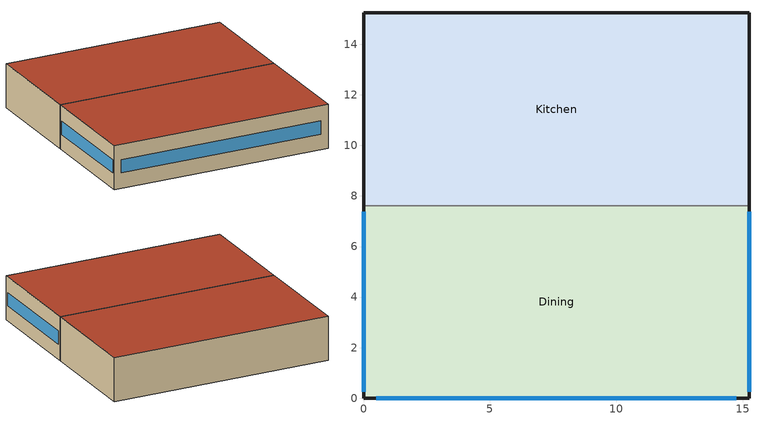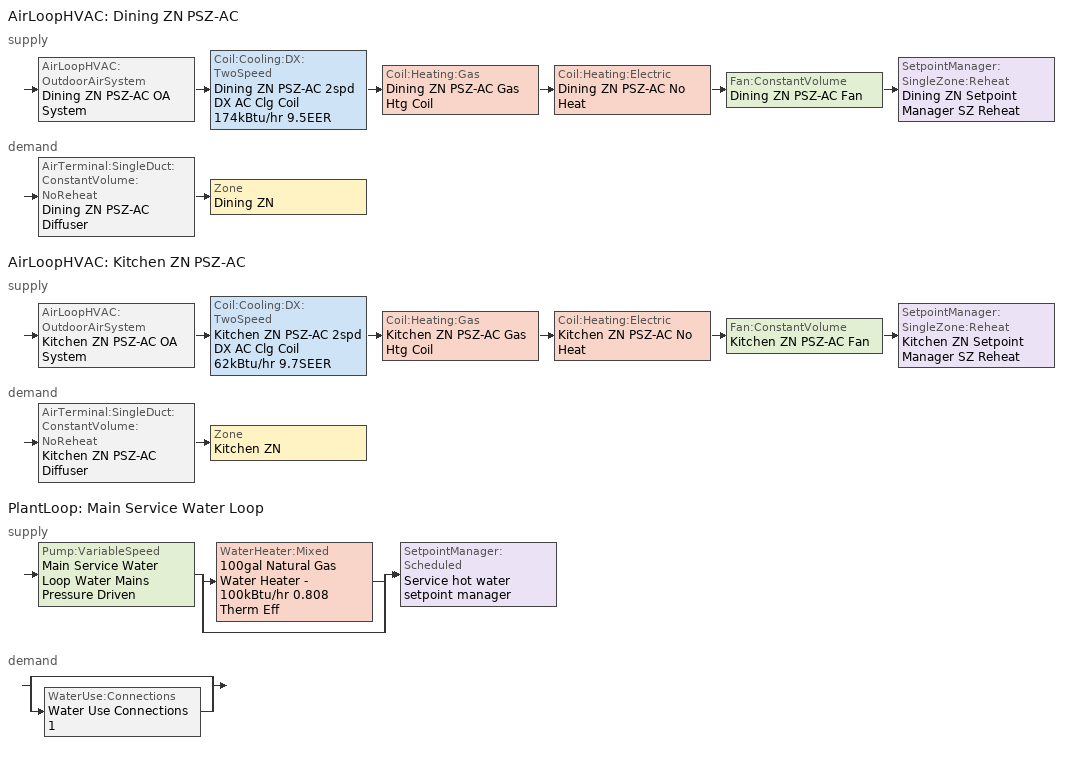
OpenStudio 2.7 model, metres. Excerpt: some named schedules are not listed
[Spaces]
Dining
 floor ground: 15.24,7.62 15.24,0 0,0 0,7.62 z0
 wall outside: 0,7.62 0,0 15.24,0 15.24,7.62 z0:3.05
 wall to Kitchen: 15.24,7.62 0,7.62 z0:3.05
 window: 0.51,0 14.73,0 / 0,7.37 0,0.25 / 15.24,0.25 15.24,7.37 z1.07:1.98
 roof outside: 15.24,0 15.24,7.62 0,7.62 0,0 z3.05
Kitchen
 floor ground: 15.24,15.24 15.24,7.62 0,7.62 0,15.24 z0
 wall outside: 15.24,7.62 15.24,15.24 0,15.24 0,7.62 z0:3.05
 roof outside: 15.24,7.62 15.24,15.24 0,15.24 0,7.62 z3.05
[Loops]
AirLoopHVAC 'Dining ZN PSZ-AC'
 supply: AirLoopHVAC:OutdoorAirSystem 'Dining ZN PSZ-AC OA System' > Coil:Cooling:DX:TwoSpeed 'Dining ZN PSZ-AC 2spd DX AC Clg Coil 174kBtu/hr 9.5EER' > Coil:Heating:Gas 'Dining ZN PSZ-AC Gas Htg Coil' > Coil:Heating:Electric 'Dining ZN PSZ-AC No Heat' > Fan:ConstantVolume 'Dining ZN PSZ-AC Fan' > SetpointManager:SingleZone:Reheat 'Dining ZN Setpoint Manager SZ Reheat'
 demand: AirTerminal:SingleDuct:ConstantVolume:NoReheat 'Dining ZN PSZ-AC Diffuser' > Zone 'Dining ZN'
AirLoopHVAC 'Kitchen ZN PSZ-AC'
 supply: AirLoopHVAC:OutdoorAirSystem 'Kitchen ZN PSZ-AC OA System' > Coil:Cooling:DX:TwoSpeed 'Kitchen ZN PSZ-AC 2spd DX AC Clg Coil 62kBtu/hr 9.7SEER' > Coil:Heating:Gas 'Kitchen ZN PSZ-AC Gas Htg Coil' > Coil:Heating:Electric 'Kitchen ZN PSZ-AC No Heat' > Fan:ConstantVolume 'Kitchen ZN PSZ-AC Fan' > SetpointManager:SingleZone:Reheat 'Kitchen ZN Setpoint Manager SZ Reheat'
 demand: AirTerminal:SingleDuct:ConstantVolume:NoReheat 'Kitchen ZN PSZ-AC Diffuser' > Zone 'Kitchen ZN'
PlantLoop 'Main Service Water Loop'
 supply: Pump:VariableSpeed 'Main Service Water Loop Water Mains Pressure Driven' > split
  | WaterHeater:Mixed '100gal Natural Gas Water Heater - 100kBtu/hr 0.808 Therm Eff'
  | bypass
  join > SetpointManager:Scheduled 'Service hot water setpoint manager'
 demand: split
  | bypass
  | WaterUse:Connections 'Water Use Connections 1'
[Site]
New York-John F Kennedy Intl AP_NY_USA: Latitude {deg}=40.65; Longitude {deg}=-73.8; Time Zone {hr}=-5; Elevation {m}=5; Terrain=City
[Building]
-QuickServiceRestaurant-ASHRAE 169-2013-4A created: 2019-09-15 02:43:14 +0000: North Axis {deg}=0; Default Construction Set=90.1-2004 - QckSrvRest - ASHRAE 169-2013-4A; Standards Number of Stories=1; Standards Number of Above Ground Stories=1; Standards Building Type=QuickServiceRestaurant
[Site:WaterMainsTemperature]
Calculation Method=Correlation; Annual Average Outdoor Air Temperature {C}=12.4667; Maximum Difference In Monthly Average Outdoor Air Temperatures {deltaC}=25.2
[SizingPeriod:DesignDay] Barometric Pressure {Pa}=101241; Sky Clearness=0; Rain Indicator=0; Snow Indicator=0; Day of Month=21; Daylight Saving Time Indicator=0; Humidity Indicating Type=Wetbulb; Dry-Bulb Temperature Range Modifier Type=DefaultMultipliers
Name | Maximum Dry-Bulb Temperature {C} | Daily Dry-Bulb Temperature Range {deltaC} | Humidity Indicating Conditions at Maximum Dry-Bulb | Wind Speed {m/s} | Wind Direction {deg} | Month | Day Type | Solar Model Indicator | ASHRAE Taub | ASHRAE Taud
New.York-John.F.Kennedy.Intl.AP_NY_USA Ann Htg 99.6% Condns DB | -10.7 | 0 | -10.7 | 7.5 | 320 | 1 | WinterDesignDay | ASHRAEClearSky
New.York-John.F.Kennedy.Intl.AP_NY_USA Ann Clg .4% Condns DB=>MWB | 32.1 | 7.4 | 23.1 | 5.6 | 230 | 7 | SummerDesignDay | ASHRAETau | 0.541 | 1.8
[Site:GroundTemperature:BuildingSurface]
19.6, 19.46, 19.67, 19.94, 20.24, 22.74, 23.26, 23.42, 23.3, 20.86, 20.24, 19.86
[ClimateZones]
Climate Zone Institution Name 1=ASHRAE; Climate Zone Document Name 1=ANSI/ASHRAE Standard 169; Climate Zone Document Year 1=2006; Climate Zone Value 1=4A
[Material:NoMass] Thermal Absorptance=0.9; Solar Absorptance=0.7
Name | Roughness | Thermal Resistance {m2-K/W} | Visible Absorptance
CP02 CARPET PAD | VeryRough | 0.21648 | 0.8
Typical Insulation R-6.78 | Smooth | 1.19347 | 0.7
Typical Carpet Pad | Smooth | 0.21648 | 0.8
Typical Insulation R-9.06 | Smooth | 1.59504 | 0.7
Typical Insulation R-27.78; Typical Insulation R-27.78 1 | Smooth | 4.8919 | 0.7
Typical Insulation R-0.58 | Smooth | 0.101875 | 0.7
[Material]
Name | Roughness | Thickness {m} | Conductivity {W/m-K} | Density {kg/m3} | Specific Heat {J/kg-K} | Thermal Absorptance | Solar Absorptance | Visible Absorptance
100mm Normalweight concrete floor | MediumSmooth | 0.1016 | 2.31 | 2322 | 832
G01 13mm gypsum board | Smooth | 0.0127 | 0.16 | 800 | 1090 | 0.9 | 0.7 | 0.5
4 in. Normalweight Concrete Floor | MediumRough | 0.1016 | 2.31 | 2322 | 832 | 0.9 | 0.7 | 0.7
25mm Stucco | Smooth | 0.0254 | 0.72 | 1856 | 840 | 0.9 | 0.7 | 0.7
5/8 in. Gypsum Board | MediumSmooth | 0.0159 | 0.16 | 800 | 1090 | 0.9 | 0.7 | 0.7
6 in. Normalweight Concrete Floor | MediumRough | 0.1524 | 2.31 | 2322 | 832 | 0.9 | 0.7 | 0.7
8 in. Concrete Block Basement Wall | MediumRough | 0.2032 | 1.326 | 1842 | 912 | 0.9 | 0.7 | 0.7
F08 Metal surface | Smooth | 0.0008 | 45.28 | 7824 | 500 | 0.9 | 0.7 | 0.7
G05 25mm wood | MediumSmooth | 0.0254 | 0.15 | 608 | 1630 | 0.9 | 0.5 | 0.5
Std Wood 6inch | MediumSmooth | 0.15 | 0.12 | 540 | 1210 | 0.9 | 0.7 | 0.7
[DefaultConstructionSet]
90.1-2004 - QckSrvRest - ASHRAE 169-2013-4A: Default Exterior Surface Constructions=Default Surface Constructions 1; Default Interior Surface Constructions=Default Surface Constructions 2; Default Ground Contact Surface Constructions=Default Surface Constructions 3; Default Exterior SubSurface Constructions=Default Sub Surface Constructions 1; Default Interior SubSurface Constructions=Default Sub Surface Constructions 2; Interior Partition Construction=Typical Interior Partition
[DefaultSurfaceConstructions]
Name | Floor Construction | Wall Construction | Roof Ceiling Construction
Default Surface Constructions 1 | Typical Insulated Exterior Mass Floor R-9.35 | Typical Insulated Wood Framed Exterior Wall R-11.24 | Typical Wood Joist Attic Floor R-29.41
Default Surface Constructions 2 | Typical Interior Floor | Typical Interior Wall | Typical Interior Ceiling
Default Surface Constructions 3 | Typical Insulated Carpeted 6in Slab Floor | Typical Insulated Basement Mass Wall
[Construction]
Typical Insulated Exterior Mass Floor R-9.35: Typical Insulation R-6.78, 4 in. Normalweight Concrete Floor, Typical Carpet Pad
Typical Insulated Wood Framed Exterior Wall R-11.24: 25mm Stucco, 5/8 in. Gypsum Board, Typical Insulation R-9.06, 5/8 in. Gypsum Board
Typical Wood Joist Attic Floor R-29.41: 5/8 in. Gypsum Board, Typical Insulation R-27.78
Typical Interior Floor: 100mm Normalweight concrete floor, CP02 CARPET PAD
Typical Interior Wall: G01 13mm gypsum board, G01 13mm gypsum board
Typical Interior Ceiling: CP02 CARPET PAD, 100mm Normalweight concrete floor
Typical Insulated Carpeted 6in Slab Floor: 6 in. Normalweight Concrete Floor, Typical Carpet Pad
Typical Insulated Basement Mass Wall: 8 in. Concrete Block Basement Wall
U 0.57 SHGC 0.39 Dbl Ref-D Clr 6mm/6mm Air: REF D CLEAR 6MM, AIR 6MM, CLEAR 6MM
Typical Insulated Metal Door R-1.43: F08 Metal surface, Typical Insulation R-0.58
Typical Overhead Door: Typical Insulation R-27.78 1
U 1.17 SHGC 0.49 Simple Glazing Skylight U-1.17 SHGC 0.39: U 1.17 SHGC 0.49 Simple Glazing U-1.17 SHGC 0.39
Typical Interior Window: Clear 3mm
Typical Interior Door; Typical Interior Partition: G05 25mm wood
InteriorFurnishings: Std Wood 6inch
[DefaultSubSurfaceConstructions]
Name | Fixed Window Construction | Operable Window Construction | Door Construction | Glass Door Construction | Overhead Door Construction | Skylight Construction | Tubular Daylight Dome Construction | Tubular Daylight Diffuser Construction
Default Sub Surface Constructions 1 | U 0.57 SHGC 0.39 Dbl Ref-D Clr 6mm/6mm Air | U 0.57 SHGC 0.39 Dbl Ref-D Clr 6mm/6mm Air | Typical Insulated Metal Door R-1.43 | U 0.57 SHGC 0.39 Dbl Ref-D Clr 6mm/6mm Air | Typical Overhead Door | U 1.17 SHGC 0.49 Simple Glazing Skylight U-1.17 SHGC 0.39 | Typical Interior Window | Typical Interior Window
Default Sub Surface Constructions 2 | Typical Interior Window | Typical Interior Window | Typical Interior Door
[WindowMaterial:Glazing] Optical Data Type=SpectralAverage; Infrared Transmittance at Normal Incidence=0; Front Side Infrared Hemispherical Emissivity=0.84; Conductivity {W/m-K}=0.9; Dirt Correction Factor for Solar and Visible Transmittance=1; Solar Diffusing=No
Name | Thickness {m} | Solar Transmittance at Normal Incidence | Front Side Solar Reflectance at Normal Incidence | Back Side Solar Reflectance at Normal Incidence | Visible Transmittance at Normal Incidence | Front Side Visible Reflectance at Normal Incidence | Back Side Visible Reflectance at Normal Incidence | Back Side Infrared Hemispherical Emissivity
REF D CLEAR 6MM | 0.006 | 0.429 | 0.308 | 0.379 | 0.334 | 0.453 | 0.505 | 0.82
CLEAR 6MM | 0.006 | 0.775 | 0.071 | 0.071 | 0.881 | 0.08 | 0.08 | 0.84
Clear 3mm | 0.003 | 0.837 | 0.075 | 0.075 | 0.898 | 0.081 | 0.081 | 0.84
[WindowMaterial:Gas]
AIR 6MM: Gas Type=Air; Thickness {m}=0.0063
[WindowMaterial:SimpleGlazingSystem]
U 1.17 SHGC 0.49 Simple Glazing U-1.17 SHGC 0.39: U-Factor {W/m2-K}=6.64357; Solar Heat Gain Coefficient=0.39; Visible Transmittance=0.38
[Space] Building Story=Building Story 1; Part of Total Floor Area=Yes
Name | Space Type | Thermal Zone
Dining | QuickServiceRestaurant Dining | Dining ZN
Kitchen | QuickServiceRestaurant Kitchen | Kitchen ZN
[BuildingStory]
Name | Nominal Z Coordinate {m}
Building Story 1 | 0
Building Story 2 | 3.0488
[SpaceType] Standards Building Type=QuickServiceRestaurant
Name | Default Schedule Set | Design Specification Outdoor Air Object | Standards Space Type
QuickServiceRestaurant Dining | QuickServiceRestaurant Dining Schedule Set | QuickServiceRestaurant Dining Ventilation | Dining
QuickServiceRestaurant Kitchen | QuickServiceRestaurant Kitchen Schedule Set | QuickServiceRestaurant Kitchen Ventilation | Kitchen
[DesignSpecification:OutdoorAir] Outdoor Air Method=Sum; Outdoor Air Flow per Person {m3/s-person}=0; Outdoor Air Flow Rate {m3/s}=0; Outdoor Air Flow Air Changes per Hour {1/hr}=0
Name | Outdoor Air Flow per Floor Area {m3/s-m2}
QuickServiceRestaurant Dining Ventilation | 0.007112
QuickServiceRestaurant Kitchen Ventilation | 0.00629414
[DefaultScheduleSet] Number of People Schedule=RestaurantFastFood BLDG_OCC_SCH; People Activity Level Schedule=RestaurantFastFood ACTIVITY_SCH; Electric Equipment Schedule=RestaurantFastFood BLDG_EQUIP_SCH; Infiltration Schedule=RestaurantFastFood INFIL_SCH_PNNL
Name | Lighting Schedule | Gas Equipment Schedule
QuickServiceRestaurant Dining Schedule Set | RestaurantFastFood BLDG_LIGHT_DINING_SCH_2004_2007
QuickServiceRestaurant Kitchen Schedule Set | RestaurantFastFood BLDG_LIGHT_KITCHEN_SCH_2004_2007 | RestaurantFastFood FF_GAS_EQUIP_SCH
[ThermostatSetpoint:DualSetpoint]
Name | Heating Setpoint Temperature Schedule | Cooling Setpoint Temperature Schedule
QuickServiceRestaurant Dining Thermostat 1 | RestaurantFastFood HTGSETP_SCH_NO_OPTIMUM | RestaurantFastFood CLGSETP_SCH_NO_SETBACK
QuickServiceRestaurant Kitchen Thermostat 1 | RestaurantFastFood HTGSETP_KITCHEN_SCH_NO_OPTIMUM | RestaurantFastFood CLGSETP_KITCHEN_SCH_NO_SETBACK
[People:Definition] Number of People Calculation Method=People/Area; Fraction Radiant=0.3
Name | People per Space Floor Area {person/m2}
QuickServiceRestaurant Dining People Definition | 0.753474
QuickServiceRestaurant Kitchen People Definition | 0.0538196
[People] Work Efficiency Schedule=Work Efficiency Schedule; Clothing Insulation Schedule=Clothing Schedule; Air Velocity Schedule=Air Velocity Schedule; Multiplier=1
Name | People Definition | Space or SpaceType
QuickServiceRestaurant Dining People | QuickServiceRestaurant Dining People Definition | QuickServiceRestaurant Dining
QuickServiceRestaurant Kitchen People | QuickServiceRestaurant Kitchen People Definition | QuickServiceRestaurant Kitchen
[Lights:Definition] Design Level Calculation Method=Watts/Area; Fraction Visible=0.2
Name | Watts per Space Floor Area {W/m2} | Fraction Radiant
QuickServiceRestaurant Dining Lights Definition | 22.6042 | 0.37
QuickServiceRestaurant Kitchen Lights Definition | 12.9167 | 0.7
[Lights] Fraction Replaceable=1
Name | Lights Definition | Space or SpaceType
QuickServiceRestaurant Dining Lights | QuickServiceRestaurant Dining Lights Definition | QuickServiceRestaurant Dining
QuickServiceRestaurant Kitchen Lights | QuickServiceRestaurant Kitchen Lights Definition | QuickServiceRestaurant Kitchen
[ElectricEquipment:Definition]
Name | Design Level Calculation Method | Watts per Space Floor Area {W/m2} | Fraction Latent | Fraction Radiant | Fraction Lost | Design Level {W}
QuickServiceRestaurant Dining Elec Equip Definition | Watts/Area | 116.788 | 0.25 | 0.3
QuickServiceRestaurant Kitchen Elec Equip Definition | Watts/Area | 270.885 | 0.25 | 0.3 | 0.3
Kitchen Electric Equipment Definition1 | EquipmentLevel |  | 0 | 0.25 | 0 | 515.917
Kitchen Electric Equipment Definition2 | EquipmentLevel |  | 0 | 0.25 | 0 | 851.67
[ElectricEquipment]
Name | Electric Equipment Definition | Space or SpaceType | Schedule
QuickServiceRestaurant Dining Elec Equip | QuickServiceRestaurant Dining Elec Equip Definition | QuickServiceRestaurant Dining
QuickServiceRestaurant Kitchen Elec Equip | QuickServiceRestaurant Kitchen Elec Equip Definition | QuickServiceRestaurant Kitchen
Kitchen_Reach-in-Freezer | Kitchen Electric Equipment Definition1 | QuickServiceRestaurant Kitchen | RestaurantFastFood ALWAYS_ON
Kitchen_Reach-in-Refrigerator | Kitchen Electric Equipment Definition2 | QuickServiceRestaurant Kitchen | RestaurantFastFood ALWAYS_ON
[GasEquipment:Definition]
QuickServiceRestaurant Kitchen Gas Equip Definition: Design Level Calculation Method=Watts/Area; Watts per Space Floor Area {W/m2}=791.361; Fraction Latent=0.1; Fraction Radiant=0.2; Fraction Lost=0.7
[GasEquipment]
QuickServiceRestaurant Kitchen Gas Equip: Gas Equipment Definition=QuickServiceRestaurant Kitchen Gas Equip Definition; Space or SpaceType=QuickServiceRestaurant Kitchen
[SpaceInfiltration:DesignFlowRate]
Name | Space or SpaceType | Schedule | Design Flow Rate Calculation Method | Flow per Exterior Surface Area {m3/s-m2} | Constant Term Coefficient | Temperature Term Coefficient | Velocity Term Coefficient | Velocity Squared Term Coefficient | Design Flow Rate {m3/s}
Dining Infiltration | Dining | RestaurantFastFood INFIL_SCH_PNNL | Flow/ExteriorArea | 0.00102523 | 0 | 0 | 0.224 | 0
Kitchen Infiltration | Kitchen | RestaurantFastFood INFIL_SCH_PNNL | Flow/ExteriorArea | 0.00102523 | 0 | 0 | 0.224 | 0
Dining door Infiltration | Dining | RestaurantFastFood DOOR_INFIL_SCH | Flow/Space |  |  |  |  |  | 0.902835
[ThermalZone] Use Ideal Air Loads=No
Name | Thermostat
Dining ZN | QuickServiceRestaurant Dining Thermostat 1
Kitchen ZN | QuickServiceRestaurant Kitchen Thermostat 1
[Sizing:Zone] Zone Cooling Design Supply Air Temperature Input Method=SupplyAirTemperature; Zone Cooling Design Supply Air Temperature {C}=12.7778; Zone Cooling Design Supply Air Temperature Difference {deltaC}=11.11; Zone Heating Design Supply Air Temperature Input Method=SupplyAirTemperature; Zone Heating Design Supply Air Temperature {C}=50; Zone Heating Design Supply Air Temperature Difference {deltaC}=11.11; Zone Cooling Design Supply Air Humidity Ratio {kg-H2O/kg-air}=0.0085; Zone Heating Design Supply Air Humidity Ratio {kg-H2O/kg-air}=0.008; Cooling Design Air Flow Method=DesignDayWithLimit; Heating Design Air Flow Method=DesignDay; Account for Dedicated Outdoor Air System=No; Dedicated Outdoor Air System Control Strategy=NeutralSupplyAir; Dedicated Outdoor Air Low Setpoint Temperature for Design {C}=autosize; Dedicated Outdoor Air High Setpoint Temperature for Design {C}=autosize
Name | Cooling Minimum Air Flow per Zone Floor Area {m3/s-m2}
Dining ZN | 0.00711155
Kitchen ZN | 0
[Zone equipment]
Dining ZN: Dining ZN PSZ-AC Diffuser, Dining ZN Exhaust Fan
Kitchen ZN: Kitchen ZN PSZ-AC Diffuser, Kitchen ZN Exhaust Fan
[AirLoopHVAC] Availability Schedule=RestaurantFastFood HVACOperationSchd; Design Supply Air Flow Rate {m3/s}=AutoSize
Dining ZN PSZ-AC; Kitchen ZN PSZ-AC
[Sizing:System] Type of Load to Size On=Sensible; Design Outdoor Air Flow Rate {m3/s}=Autosize; Central Heating Maximum System Air Flow Ratio=1; Preheat Design Temperature {C}=7.22222; Preheat Design Humidity Ratio {kg-H2O/kg-Air}=0.008; Precool Design Temperature {C}=12.7778; Precool Design Humidity Ratio {kg-H2O/kg-Air}=0.008; Central Cooling Design Supply Air Temperature {C}=12.7778; Central Heating Design Supply Air Temperature {C}=50; Sizing Option=Coincident; 100% Outdoor Air in Cooling=No; 100% Outdoor Air in Heating=No; Central Cooling Design Supply Air Humidity Ratio {kg-H2O/kg-Air}=0.0085; Central Heating Design Supply Air Humidity Ratio {kg-H2O/kg-Air}=0.008; Cooling Design Air Flow Method=DesignDay; Cooling Design Air Flow Rate {m3/s}=0; Heating Design Air Flow Method=DesignDay; Heating Design Air Flow Rate {m3/s}=0; System Outdoor Air Method=ZoneSum; Zone Maximum Outdoor Air Fraction=1; Cooling Supply Air Flow Rate Per Floor Area {m3/s-m2}=0.00996765; Cooling Fraction of Autosized Cooling Supply Air Flow Rate=1; Cooling Supply Air Flow Rate Per Unit Cooling Capacity {m3/s-W}=3.94755e-05; Heating Supply Air Flow Rate Per Floor Area {m3/s-m2}=0.00996765; Heating Fraction of Autosized Heating Supply Air Flow Rate=1; Heating Fraction of Autosized Cooling Supply Air Flow Rate=1; Heating Supply Air Flow Rate Per Unit Heating Capacity {m3/s-W}=3.15882e-05; Cooling Design Capacity Method=CoolingDesignCapacity; Cooling Design Capacity {W}=autosize; Cooling Design Capacity Per Floor Area {W/m2}=234.7; Fraction of Autosized Cooling Design Capacity=1; Heating Design Capacity Method=HeatingDesignCapacity; Heating Design Capacity {W}=autosize; Heating Design Capacity Per Floor Area {W/m2}=157; Fraction of Autosized Heating Design Capacity=1; Central Cooling Capacity Control Method=OnOff
Dining ZN PSZ-AC; Kitchen ZN PSZ-AC
[SetpointManager:SingleZone:Reheat] Minimum Supply Air Temperature {C}=12.7778; Maximum Supply Air Temperature {C}=50
Name | Control Zone | Setpoint Node or NodeList
Dining ZN Setpoint Manager SZ Reheat | Dining ZN | Dining ZN PSZ-AC Supply Outlet Node
Kitchen ZN Setpoint Manager SZ Reheat | Kitchen ZN | Kitchen ZN PSZ-AC Supply Outlet Node
[Fan:ConstantVolume] Availability Schedule=RestaurantFastFood HVACOperationSchd; Pressure Rise {Pa}=622.722; Maximum Flow Rate {m3/s}=AutoSize; Motor In Airstream Fraction=1
Name | Fan Total Efficiency | Motor Efficiency
Dining ZN PSZ-AC Fan | 0.56875 | 0.875
Kitchen ZN PSZ-AC Fan | 0.53625 | 0.825
[Coil:Heating:Gas] Availability Schedule=Always On Discrete; Gas Burner Efficiency=0.8; Nominal Capacity {W}=AutoSize; Parasitic Electric Load {W}=0; Parasitic Gas Load {W}=0
Dining ZN PSZ-AC Gas Htg Coil; Kitchen ZN PSZ-AC Gas Htg Coil
[Coil:Heating:Electric] Availability Schedule=Always Off Discrete; Efficiency=1; Nominal Capacity {W}=0
Dining ZN PSZ-AC No Heat; Kitchen ZN PSZ-AC No Heat
[Coil:Cooling:DX:TwoSpeed] Availability Schedule=Always On Discrete; Rated High Speed Total Cooling Capacity {W}=Autosize; Rated High Speed Sensible Heat Ratio=Autosize; Rated High Speed Air Flow Rate {m3/s}=Autosize; Total Cooling Capacity Function of Temperature Curve=CoilClgDXQRatio_fTwbToadbSI; Total Cooling Capacity Function of Flow Fraction Curve=CoilClgDXSnglQRatio_fCFMRatio; Energy Input Ratio Function of Temperature Curve=CoilClgDXEIRRatio_fTwbToadbSI; Energy Input Ratio Function of Flow Fraction Curve=CoilClgDXSnglEIRRatio_fCFMRatio; Part Load Fraction Correlation Curve=CoilClgDXEIRRatio_fQFrac; Rated Low Speed Total Cooling Capacity {W}=Autosize; Rated Low Speed Sensible Heat Ratio=0.69; Low Speed Total Cooling Capacity Function of Temperature Curve=CoilClgDXQRatio_fTwbToadbSI; Low Speed Energy Input Ratio Function of Temperature Curve=CoilClgDXEIRRatio_fTwbToadbSI; Condenser Type=AirCooled; High Speed Evaporative Condenser Effectiveness=0; High Speed Evaporative Condenser Air Flow Rate {m3/s}=Autosize; High Speed Evaporative Condenser Pump Rated Power Consumption {W}=Autosize; Low Speed Evaporative Condenser Effectiveness=0; Low Speed Evaporative Condenser Air Flow Rate {m3/s}=Autosize; Low Speed Evaporative Condenser Pump Rated Power Consumption {W}=Autosize; Basin Heater Capacity {W/K}=10; Basin Heater Setpoint Temperature {C}=2
Name | Rated High Speed COP {W/W} | Rated Low Speed COP {W/W}
Dining ZN PSZ-AC 2spd DX AC Clg Coil 174kBtu/hr 9.5EER | 3.2994 | 3.2994
Kitchen ZN PSZ-AC 2spd DX AC Clg Coil 62kBtu/hr 9.7SEER | 3.14722 | 3.14722
[Controller:OutdoorAir] Minimum Outdoor Air Flow Rate {m3/s}=autosize; Maximum Outdoor Air Flow Rate {m3/s}=Autosize; Economizer Control Type=NoEconomizer; Economizer Control Action Type=ModulateFlow; Economizer Maximum Limit Dry-Bulb Temperature {C}=28; Economizer Maximum Limit Enthalpy {J/kg}=64000; Lockout Type=LockoutWithCompressor; Minimum Limit Type=FixedMinimum; Minimum Outdoor Air Schedule=Always On Discrete; High Humidity Control=No; Heat Recovery Bypass Control Type=BypassWhenWithinEconomizerLimits
Name | Controller Mechanical Ventilation
Dining ZN PSZ-AC OA System Controller | Controller Mechanical Ventilation 1
Kitchen ZN PSZ-AC OA System Controller | Controller Mechanical Ventilation 2
[Controller:MechanicalVentilation] Availability Schedule=Always On Discrete; System Outdoor Air Method=ZoneSum
Controller Mechanical Ventilation 1; Controller Mechanical Ventilation 2
[AirLoopHVAC:OutdoorAirSystem]
Name | Controller
Dining ZN PSZ-AC OA System | Dining ZN PSZ-AC OA System Controller
Kitchen ZN PSZ-AC OA System | Kitchen ZN PSZ-AC OA System Controller
[AvailabilityManager:NightCycle] Control Type=CycleOnAny; Thermostat Tolerance {deltaC}=1; Cycling Run Time {s}=1800
Availability Manager Night Cycle 1; Availability Manager Night Cycle 2
[AirTerminal:SingleDuct:ConstantVolume:NoReheat] Availability Schedule=Always On Discrete; Maximum Air Flow Rate {m3/s}=AutoSize
Dining ZN PSZ-AC Diffuser; Kitchen ZN PSZ-AC Diffuser
[Fan:ZoneExhaust] Availability Schedule=RestaurantFastFood Hours_of_operation; System Availability Manager Coupling Mode=Decoupled
Name | Fan Total Efficiency | Pressure Rise {Pa} | Maximum Flow Rate {m3/s} | Balanced Exhaust Fraction Schedule
Kitchen ZN Exhaust Fan | 0.0660786 | 124.544 | 1.557427 | RestaurantFastFood Kitchen Exhaust Fan Balanced Exhaust Fraction Schedule_2004
Dining ZN Exhaust Fan | 1 | 0 | 0.826233
[Refrigeration:System]
RefrSystem - Quick Service Restaurant: Refrigeration Condenser=Refrigeration Condenser Air Cooled 1; Minimum Condensing Temperature {C}=21; Refrigeration System Working Fluid Type=R404a; Suction Temperature Control Type=ConstantSuctionTemperature; Suction Piping Zone=Kitchen ZN
[Refrigeration:Compressor] Refrigeration Compressor Power Curve=Old_Low_Temp_Comp_Pwr_Curve; Refrigeration Compressor Capacity Curve=Old_Low_Temp_Comp_Cap_Curve; Rated Return Gas Temperature {C}=18.3; Rated Subcooling {deltaC}=0
Refrigeration Compressor 1; Refrigeration Compressor 2; Refrigeration Compressor 3; Refrigeration Compressor 4; Refrigeration Compressor 5; Refrigeration Compressor 6; Refrigeration Compressor 7; Refrigeration Compressor 8; Refrigeration Compressor 9; Refrigeration Compressor 10; Refrigeration Compressor 11; Refrigeration Compressor 12; Refrigeration Compressor 13; Refrigeration Compressor 14; Refrigeration Compressor 15; Refrigeration Compressor 16; Refrigeration Compressor 17; Refrigeration Compressor 18; Refrigeration Compressor 19; Refrigeration Compressor 20
[Refrigeration:Case]
Case Quick Service Restaurant: Availability Schedule=Always On Discrete; Zone=Kitchen ZN; Rated Ambient Temperature {C}=23.8889; Rated Ambient Relative Humidity {percent}=55; Rated Total Cooling Capacity per Unit Length {W/m}=734; Rated Latent Heat Ratio=0.08; Rated Runtime Fraction=0.85; Case Length {m}=3.05; Case Operating Temperature {C}=2; Latent Case Credit Curve Type=CaseTemperatureMethod; Latent Case Credit Curve=Refrigeration Case Latent Credit Curve; Standard Case Fan Power per Unit Length {W/m}=66; Operating Case Fan Power per Unit Length {W/m}=66; Standard Case Lighting Power per Unit Length {W/m}=33; Installed Case Lighting Power per Unit Length {W/m}=33; Case Lighting Schedule=RestaurantFastFood BLDG_LIGHT_DINING_SCH_2004_2007; Fraction of Lighting Energy to Case=1; Anti-Sweat Heater Control Type=None; Humidity at Zero Anti-Sweat Heater Energy {percent}=0; Case Height {m}=1.5; Fraction of Anti-Sweat Heater Energy to Case=0.2; Case Defrost Power per Unit Length {W/m}=0; Case Defrost Type=None; Case Defrost Schedule=Refrigeration Defrost Schedule; Case Defrost Drip-Down Schedule=Refrigeration Defrost Schedule 1; Defrost Energy Correction Curve Type=None; Under Case HVAC Return Air Fraction=0.05; Refrigerated Case Restocking Schedule=RestaurantFastFood Kitchen_Case:2_SELFCONTAINEDDISPLAYCASE_CaseStockingSched; Case Credit Fraction Schedule=Refrigeration Case Credit Schedule; Design Evaporator Temperature or Brine Inlet Temperature {C}=-5.56
[Refrigeration:WalkIn]
Walk-In Quick Service Restaurant: Availability Schedule=Always On Discrete; Rated Coil Cooling Capacity {W}=1678.72; Operating Temperature {C}=-23; Rated Cooling Source Temperature {C}=-28.3333; Rated Total Heating Power {W}=0; Rated Cooling Coil Fan Power {W}=180.56; Rated Circulation Fan Power {W}=0; Rated Total Lighting Power {W}=80.52; Lighting Schedule=QuickServiceRestaurant Bldg Light; Defrost Type=Electric; Defrost Control Type=TimeSchedule; Defrost Schedule=Refrigeration Defrost Schedule 2; Defrost Drip-Down Schedule=Refrigeration Defrost Schedule 3; Defrost Power {W}=3151.748; Temperature Termination Defrost Fraction to Ice=0.7; Restocking Schedule=RestaurantFastFood Kitchen_Case:1_WALKINFREEZER_WalkInStockingSched; Insulated Floor Surface Area {m2}=7.43224; Insulated Floor U-Value {W/m2-K}=0.207; WalkIn Zone Boundary 1=Refrigeration Walk In Zone Boundary 1
[Refrigeration:WalkIn:ZoneBoundary]
Refrigeration Walk In Zone Boundary 1: Zone=Kitchen ZN; Total Insulated Surface Area Facing Zone {m2}=43.4; Insulated Surface U-Value Facing Zone {W/m2-K}=0.235; Area of Stocking Doors Facing Zone {m2}=2; Height of Stocking Doors Facing Zone {m}=2; Stocking Door Opening Schedule Name Facing Zone=door_wi_sched; Stocking Door Opening Protection Type Facing Zone=StripCurtain
[Refrigeration:Condenser:AirCooled]
Refrigeration Condenser Air Cooled 1: Rated Effective Total Heat Rejection Rate Curve=Curve Linear 1; Rated Subcooling Temperature Difference {deltaC}=0; Condenser Fan Speed Control Type=Fixed; Rated Fan Power {W}=852.175; Minimum Fan Air Flow Ratio=0.1
[ZoneMixing]
Zone Mixing 1: Zone=Kitchen ZN; Schedule=RestaurantFastFood Hours_of_operation; Design Flow Rate Calculation Method=Flow/Zone; Design Flow Rate {m3/s}=0.826233; Source Zone=Dining ZN; Delta Temperature {deltaC}=0
[InternalMass:Definition]
Internal Mass Definition 1: Construction=InteriorFurnishings; Design Level Calculation Method=SurfaceArea/Area; Surface Area per Space Floor Area=2
[InternalMass] Internal Mass Definition=Internal Mass Definition 1; Multiplier=1
Name | Space or SpaceType
Kitchen Mass | Kitchen
Dining Mass | Dining
[PlantLoop]
Main Service Water Loop: Glycol Concentration=0; Maximum Loop Temperature {C}=60; Minimum Loop Temperature {C}=10; Plant Loop Volume {m3}=Autocalculate; Load Distribution Scheme=Optimal
[Sizing:Plant]
Main Service Water Loop: Loop Type=Heating; Design Loop Exit Temperature {C}=60; Loop Design Temperature Difference {deltaC}=5; Sizing Option=NonCoincident; Zone Timesteps in Averaging Window=1; Coincident Sizing Factor Mode=None
[SetpointManager:Scheduled]
Service hot water setpoint manager: Control Variable=Temperature; Schedule=Service Water Loop Temp - 140F; Setpoint Node or NodeList=Main Service Water Loop Supply Outlet Node
[Pump:VariableSpeed]
Main Service Water Loop Water Mains Pressure Driven: Rated Pump Head {Pa}=0.001; Motor Efficiency=0.825; Pump Control Type=Continuous; Skin Loss Radiative Fraction=0.5; Design Power Sizing Method=PowerPerFlowPerPressure; Design Electric Power per Unit Flow Rate {W/(m3/s)}=348701.1; Design Shaft Power per Unit Flow Rate per Unit Head {W-s/m3-Pa}=1.28205; Design Minimum Flow Rate Fraction=0
[WaterHeater:Mixed]
100gal Natural Gas Water Heater - 100kBtu/hr 0.808 Therm Eff: Tank Volume {m3}=0.378541; Setpoint Temperature Schedule=Service Water Loop Temp - 140F; Deadband Temperature Difference {deltaC}=2; Maximum Temperature Limit {C}=60; Heater Control Type=Cycle; Heater Maximum Capacity {W}=29307.1; Heater Fuel Type=NaturalGas; Heater Thermal Efficiency=0.808453; Off Cycle Parasitic Fuel Consumption Rate {W}=722; Off Cycle Parasitic Fuel Type=NaturalGas; Off Cycle Parasitic Heat Fraction to Tank=0; On Cycle Parasitic Fuel Consumption Rate {W}=722; On Cycle Parasitic Fuel Type=NaturalGas; On Cycle Parasitic Heat Fraction to Tank=0; Ambient Temperature Indicator=ThermalZone; Ambient Temperature Thermal Zone=Kitchen ZN; Off Cycle Loss Coefficient to Ambient Temperature {W/K}=7.96239; On Cycle Loss Coefficient to Ambient Temperature {W/K}=7.96239; Use Side Effectiveness=1; Source Side Effectiveness=1; Use Side Design Flow Rate {m3/s}=autosize; Source Side Design Flow Rate {m3/s}=autosize; Indirect Water Heating Recovery Time {hr}=1.5; Source Side Flow Control Mode=IndirectHeatPrimarySetpoint
[WaterUse:Connections]
Water Use Connections 1: Water Use Equipment Name 1=Kitchen Service Water Use 0.67gpm
[WaterUse:Equipment:Definition]
Kitchen Service Water Use Def 0.67gpm: Peak Flow Rate {m3/s}=4.20756e-05; Target Temperature Schedule=Mixed Water At Faucet Temp - 140F; Sensible Fraction Schedule=Fraction Sensible - 0.2; Latent Fraction Schedule=Fraction Latent - 0.05
[WaterUse:Equipment]
Kitchen Service Water Use 0.67gpm: Water Use Equipment Definition=Kitchen Service Water Use Def 0.67gpm; Flow Rate Fraction Schedule=RestaurantFastFood BLDG_SWH_SCH
[Exterior:Lights:Definition]
NonDimming Exterior Lights Def: Design Level {W}=1743
[Exterior:Lights]
NonDimming Exterior Lights Def: Exterior Lights Definition=NonDimming Exterior Lights Def; Schedule=RestaurantFastFood Exterior_Lgt_ALWAYS_ON; Control Option=AstronomicalClock
[Schedule:Ruleset]
Name | Default Day Schedule | Summer Design Day Schedule | Winter Design Day Schedule
Clothing Schedule | Clothing Schedule Default Winter Clothes
Air Velocity Schedule | Air Velocity Schedule Default
Work Efficiency Schedule | Work Efficiency Schedule Default
RestaurantFastFood BLDG_OCC_SCH | RestaurantFastFood BLDG_OCC_SCH Default | RestaurantFastFood BLDG_OCC_SCH Summer Design Day | RestaurantFastFood BLDG_OCC_SCH Winter Design Day
RestaurantFastFood ACTIVITY_SCH | RestaurantFastFood ACTIVITY_SCH Default | RestaurantFastFood ACTIVITY_SCH Summer Design Day | RestaurantFastFood ACTIVITY_SCH Winter Design Day
RestaurantFastFood BLDG_LIGHT_DINING_SCH_2004_2007 | RestaurantFastFood BLDG_LIGHT_DINING_SCH_2004_2007 Default | RestaurantFastFood BLDG_LIGHT_DINING_SCH_2004_2007 Summer Design Day | RestaurantFastFood BLDG_LIGHT_DINING_SCH_2004_2007 Winter Design Day
RestaurantFastFood BLDG_EQUIP_SCH | RestaurantFastFood BLDG_EQUIP_SCH Default | RestaurantFastFood BLDG_EQUIP_SCH Summer Design Day | RestaurantFastFood BLDG_EQUIP_SCH Winter Design Day
RestaurantFastFood INFIL_SCH_PNNL | RestaurantFastFood INFIL_SCH_PNNL Default | RestaurantFastFood INFIL_SCH_PNNL Summer Design Day | RestaurantFastFood INFIL_SCH_PNNL Winter Design Day
RestaurantFastFood HTGSETP_SCH_NO_OPTIMUM | RestaurantFastFood HTGSETP_SCH_NO_OPTIMUM Default | RestaurantFastFood HTGSETP_SCH_NO_OPTIMUM Summer Design Day | RestaurantFastFood HTGSETP_SCH_NO_OPTIMUM Winter Design Day
RestaurantFastFood CLGSETP_SCH_NO_SETBACK | RestaurantFastFood CLGSETP_SCH_NO_SETBACK Default | RestaurantFastFood CLGSETP_SCH_NO_SETBACK Summer Design Day | RestaurantFastFood CLGSETP_SCH_NO_SETBACK Winter Design Day
RestaurantFastFood BLDG_LIGHT_KITCHEN_SCH_2004_2007 | RestaurantFastFood BLDG_LIGHT_KITCHEN_SCH_2004_2007 Default | RestaurantFastFood BLDG_LIGHT_KITCHEN_SCH_2004_2007 Summer Design Day | RestaurantFastFood BLDG_LIGHT_KITCHEN_SCH_2004_2007 Winter Design Day
RestaurantFastFood FF_GAS_EQUIP_SCH | RestaurantFastFood FF_GAS_EQUIP_SCH Default | RestaurantFastFood FF_GAS_EQUIP_SCH Summer Design Day | RestaurantFastFood FF_GAS_EQUIP_SCH Winter Design Day
RestaurantFastFood HTGSETP_KITCHEN_SCH_NO_OPTIMUM | RestaurantFastFood HTGSETP_KITCHEN_SCH_NO_OPTIMUM Default | RestaurantFastFood HTGSETP_KITCHEN_SCH_NO_OPTIMUM Summer Design Day | RestaurantFastFood HTGSETP_KITCHEN_SCH_NO_OPTIMUM Winter Design Day
RestaurantFastFood CLGSETP_KITCHEN_SCH_NO_SETBACK | RestaurantFastFood CLGSETP_KITCHEN_SCH_NO_SETBACK Default | RestaurantFastFood CLGSETP_KITCHEN_SCH_NO_SETBACK Summer Design Day | RestaurantFastFood CLGSETP_KITCHEN_SCH_NO_SETBACK Winter Design Day
RestaurantFastFood HVACOperationSchd | RestaurantFastFood HVACOperationSchd Default | RestaurantFastFood HVACOperationSchd Summer Design Day | RestaurantFastFood HVACOperationSchd Winter Design Day
RestaurantFastFood Hours_of_operation | RestaurantFastFood Hours_of_operation Default | RestaurantFastFood Hours_of_operation Summer Design Day | RestaurantFastFood Hours_of_operation Winter Design Day
RestaurantFastFood Kitchen Exhaust Fan Balanced Exhaust Fraction Schedule_2004 | RestaurantFastFood Kitchen Exhaust Fan Balanced Exhaust Fraction Schedule_2004 Default | RestaurantFastFood Kitchen Exhaust Fan Balanced Exhaust Fraction Schedule_2004 Summer Design Day | RestaurantFastFood Kitchen Exhaust Fan Balanced Exhaust Fraction Schedule_2004 Winter Design Day
RestaurantFastFood Kitchen_Case:2_SELFCONTAINEDDISPLAYCASE_CaseStockingSched | RestaurantFastFood Kitchen_Case:2_SELFCONTAINEDDISPLAYCASE_CaseStockingSched Default | RestaurantFastFood Kitchen_Case:2_SELFCONTAINEDDISPLAYCASE_CaseStockingSched Summer Design Day | RestaurantFastFood Kitchen_Case:2_SELFCONTAINEDDISPLAYCASE_CaseStockingSched Winter Design Day
Refrigeration Defrost Schedule | Refrigeration Defrost Schedule Default
Refrigeration Defrost Schedule 1 | Refrigeration Defrost Schedule Default 1
Refrigeration Case Credit Schedule | Refrigeration Case Credit Schedule Default
RestaurantFastFood Kitchen_Case:1_WALKINFREEZER_WalkInStockingSched | RestaurantFastFood Kitchen_Case:1_WALKINFREEZER_WalkInStockingSched Default | RestaurantFastFood Kitchen_Case:1_WALKINFREEZER_WalkInStockingSched Summer Design Day | RestaurantFastFood Kitchen_Case:1_WALKINFREEZER_WalkInStockingSched Winter Design Day
QuickServiceRestaurant Bldg Light | QuickServiceRestaurant Bldg Light Default | QuickServiceRestaurant Bldg Light Summer Design Day | QuickServiceRestaurant Bldg Light Winter Design Day
door_wi_sched | door_wi_sched Default
Refrigeration Defrost Schedule 2 | Refrigeration Defrost Schedule Default 2
Refrigeration Defrost Schedule 3 | Refrigeration Defrost Schedule Default 3
RestaurantFastFood ALWAYS_ON | RestaurantFastFood ALWAYS_ON Default | RestaurantFastFood ALWAYS_ON Summer Design Day | RestaurantFastFood ALWAYS_ON Winter Design Day
RestaurantFastFood DOOR_INFIL_SCH | RestaurantFastFood DOOR_INFIL_SCH Default | RestaurantFastFood DOOR_INFIL_SCH Summer Design Day | RestaurantFastFood DOOR_INFIL_SCH Winter Design Day
Service Water Loop Temp - 140F | Service Water Loop Temp - 140F Default
Fraction Sensible - 0.2 | Fraction Sensible - 0.2 Default
Fraction Latent - 0.05 | Fraction Latent - 0.05 Default
Mixed Water At Faucet Temp - 140F | Mixed Water At Faucet Temp - 140F Default
RestaurantFastFood BLDG_SWH_SCH | RestaurantFastFood BLDG_SWH_SCH Default | RestaurantFastFood BLDG_SWH_SCH Summer Design Day | RestaurantFastFood BLDG_SWH_SCH Winter Design Day
RestaurantFastFood Exterior_Lgt_ALWAYS_ON | RestaurantFastFood Exterior_Lgt_ALWAYS_ON Default | RestaurantFastFood Exterior_Lgt_ALWAYS_ON Summer Design Day | RestaurantFastFood Exterior_Lgt_ALWAYS_ON Winter Design Day
[Schedule:Day]
Clothing Schedule Default Winter Clothes; RestaurantFastFood BLDG_OCC_SCH Summer Design Day; RestaurantFastFood BLDG_LIGHT_DINING_SCH_2004_2007 Summer Design Day; RestaurantFastFood BLDG_LIGHT_KITCHEN_SCH_2004_2007 Summer Design Day; QuickServiceRestaurant Bldg Light Summer Design Day; RestaurantFastFood ALWAYS_ON Default; RestaurantFastFood ALWAYS_ON Winter Design Day; RestaurantFastFood ALWAYS_ON Summer Design Day; RestaurantFastFood DOOR_INFIL_SCH Summer Design Day; RestaurantFastFood Exterior_Lgt_ALWAYS_ON Default; RestaurantFastFood Exterior_Lgt_ALWAYS_ON Winter Design Day; RestaurantFastFood Exterior_Lgt_ALWAYS_ON Summer Design Day: 24, 0, 1
Air Velocity Schedule Default; Fraction Sensible - 0.2 Default: 24, 0, 0.2
Work Efficiency Schedule Default; RestaurantFastFood BLDG_OCC_SCH Winter Design Day; RestaurantFastFood BLDG_LIGHT_DINING_SCH_2004_2007 Winter Design Day; RestaurantFastFood BLDG_EQUIP_SCH Winter Design Day; RestaurantFastFood BLDG_LIGHT_KITCHEN_SCH_2004_2007 Winter Design Day; RestaurantFastFood FF_GAS_EQUIP_SCH Winter Design Day; QuickServiceRestaurant Bldg Light Winter Design Day; RestaurantFastFood DOOR_INFIL_SCH Winter Design Day: 24, 0, 0
RestaurantFastFood BLDG_OCC_SCH Default: 1, 0, 0.05, 6, 0, 0, 7, 0, 0.05, 9, 0, 0.5, 11, 0, 0.2, 12, 0, 0.3, 14, 0, 0.5, 15, 0, 0.3, 16, 0, 0.2, 17, 0, 0.25, 18, 0, 0.35, 19, 0, 0.55, 20, 0, 0.65, 21, 0, 0.7, 22, 0, 0.35, 24, 0, 0.2
RestaurantFastFood BLDG_OCC_SCH Sat Day: 1, 0, 0.05, 6, 0, 0, 7, 0, 0.05, 9, 0, 0.5, 10, 0, 0.4, 11, 0, 0.2, 12, 0, 0.45, 14, 0, 0.5, 15, 0, 0.35, 18, 0, 0.3, 19, 0, 0.7, 20, 0, 0.9, 21, 0, 0.7, 22, 0, 0.65, 23, 0, 0.55, 24, 0, 0.35
RestaurantFastFood BLDG_OCC_SCH Wkdy Day: 1, 0, 0.05, 5, 0, 0, 6, 0, 0.05, 7, 0, 0.1, 10, 0, 0.4, 11, 0, 0.2, 12, 0, 0.5, 13, 0, 0.8, 14, 0, 0.7, 15, 0, 0.4, 16, 0, 0.2, 17, 0, 0.25, 18, 0, 0.5, 21, 0, 0.8, 22, 0, 0.5, 23, 0, 0.35, 24, 0, 0.2
RestaurantFastFood ACTIVITY_SCH Default; RestaurantFastFood ACTIVITY_SCH Winter Design Day; RestaurantFastFood ACTIVITY_SCH Summer Design Day: 24, 0, 120
RestaurantFastFood BLDG_LIGHT_DINING_SCH_2004_2007 Default; RestaurantFastFood BLDG_LIGHT_KITCHEN_SCH_2004_2007 Default: 1, 0, 0.2, 6, 0, 0.15, 8, 0, 0.3, 10, 0, 0.5, 16, 0, 0.7, 22, 0, 0.6, 23, 0, 0.5, 24, 0, 0.3
RestaurantFastFood BLDG_LIGHT_DINING_SCH_2004_2007 Sat Day: 1, 0, 0.2, 6, 0, 0.15, 8, 0, 0.3, 10, 0, 0.6, 17, 0, 0.8, 22, 0, 0.9, 23, 0, 0.5, 24, 0, 0.3
RestaurantFastFood BLDG_EQUIP_SCH Default; RestaurantFastFood FF_GAS_EQUIP_SCH Default: 1, 0, 0.03, 2, 0, 0.02, 3, 0, 0.03, 4, 0, 0.02, 5, 0, 0.05, 6, 0, 0.12, 7, 0, 0.13, 8, 0, 0.15, 9, 0, 0.18, 10, 0, 0.21, 11, 0, 0.26, 12, 0, 0.29, 13, 0, 0.27, 14, 0, 0.25, 16, 0, 0.23, 18, 0, 0.26, 19, 0, 0.24, 20, 0, 0.22, 21, 0, 0.2, 22, 0, 0.18, 23, 0, 0.09, 24, 0, 0.03
RestaurantFastFood BLDG_EQUIP_SCH Summer Design Day; RestaurantFastFood FF_GAS_EQUIP_SCH Summer Design Day: 24, 0, 0.29
RestaurantFastFood INFIL_SCH_PNNL Default; RestaurantFastFood INFIL_SCH_PNNL Winter Design Day; RestaurantFastFood INFIL_SCH_PNNL Summer Design Day; RestaurantFastFood INFIL_SCH_PNNL Default|WntrDsn|SmrDsn|Sat|Wkdy Day: 1, 0, 0.25, 5, 0, 1, 24, 0, 0.25
RestaurantFastFood HTGSETP_SCH_NO_OPTIMUM Default; RestaurantFastFood HTGSETP_SCH_NO_OPTIMUM Default|Sat|Wkdy Day: 3, 0, 15.56, 24, 0, 21.11
RestaurantFastFood HTGSETP_SCH_NO_OPTIMUM Summer Design Day; RestaurantFastFood HTGSETP_KITCHEN_SCH_NO_OPTIMUM Summer Design Day: 24, 0, 15.56
RestaurantFastFood HTGSETP_SCH_NO_OPTIMUM Winter Design Day: 5, 0, 15.56, 6, 0, 18.33, 24, 0, 21.11
RestaurantFastFood CLGSETP_SCH_NO_SETBACK Default; RestaurantFastFood CLGSETP_SCH_NO_SETBACK Default|Sat|Wkdy Day: 24, 0, 23.89
RestaurantFastFood CLGSETP_SCH_NO_SETBACK Summer Design Day: 5, 0, 30, 6, 0, 26.67, 24, 0, 23.89
RestaurantFastFood CLGSETP_SCH_NO_SETBACK Winter Design Day; RestaurantFastFood CLGSETP_KITCHEN_SCH_NO_SETBACK Winter Design Day: 24, 0, 30
RestaurantFastFood HTGSETP_KITCHEN_SCH_NO_OPTIMUM Default; RestaurantFastFood HTGSETP_KITCHEN_SCH_NO_OPTIMUM Default|Sat|Wkdy Day: 3, 0, 15.56, 24, 0, 18.89
RestaurantFastFood HTGSETP_KITCHEN_SCH_NO_OPTIMUM Winter Design Day: 5, 0, 15.56, 6, 0, 17.22, 24, 0, 18.89
RestaurantFastFood CLGSETP_KITCHEN_SCH_NO_SETBACK Default; RestaurantFastFood CLGSETP_KITCHEN_SCH_NO_SETBACK Default|Sat|Wkdy Day: 24, 0, 26.11
RestaurantFastFood CLGSETP_KITCHEN_SCH_NO_SETBACK Summer Design Day: 5, 0, 30, 6, 0, 28.33, 24, 0, 26.11
RestaurantFastFood HVACOperationSchd Default; RestaurantFastFood HVACOperationSchd Winter Design Day; RestaurantFastFood HVACOperationSchd Summer Design Day; RestaurantFastFood Hours_of_operation Default; RestaurantFastFood Hours_of_operation Winter Design Day; RestaurantFastFood Hours_of_operation Summer Design Day; RestaurantFastFood Hours_of_operation Default|WntrDsn|SmrDsn|Sun|Wkdy Day: 1, 0, 1, 5, 0, 0, 24, 0, 1
RestaurantFastFood Kitchen Exhaust Fan Balanced Exhaust Fraction Schedule_2004 Default; RestaurantFastFood Kitchen Exhaust Fan Balanced Exhaust Fraction Schedule_2004 Winter Design Day; RestaurantFastFood Kitchen Exhaust Fan Balanced Exhaust Fraction Schedule_2004 Summer Design Day: 1, 0, 0.530511, 5, 0, 0, 24, 0, 0.530511
RestaurantFastFood Kitchen_Case:2_SELFCONTAINEDDISPLAYCASE_CaseStockingSched Default; RestaurantFastFood Kitchen_Case:2_SELFCONTAINEDDISPLAYCASE_CaseStockingSched Winter Design Day; RestaurantFastFood Kitchen_Case:2_SELFCONTAINEDDISPLAYCASE_CaseStockingSched Summer Design Day: 6, 0, 0, 7, 0, 50, 9, 0, 70, 10, 0, 80, 11, 0, 70, 13, 0, 50, 14, 0, 80, 15, 0, 90, 16, 0, 80, 24, 0, 0
Refrigeration Defrost Schedule Default; Refrigeration Defrost Schedule Default 1: 0, 59, 0, 24, 0, 0
Refrigeration Case Credit Schedule Default: 7, 0, 0.2, 21, 0, 0.4, 24, 0, 0.2
RestaurantFastFood Kitchen_Case:1_WALKINFREEZER_WalkInStockingSched Default: 4, 0, 0, 5, 0, 725, 6, 0, 417, 7, 0, 290, 24, 0, 0
RestaurantFastFood Kitchen_Case:1_WALKINFREEZER_WalkInStockingSched Winter Design Day; RestaurantFastFood Kitchen_Case:1_WALKINFREEZER_WalkInStockingSched Summer Design Day: 4, 0, 0, 5, 0, 125, 6, 0, 117, 7, 0, 90, 19, 0, 0, 20, 0, 125, 21, 0, 117, 22, 0, 90, 24, 0, 0
QuickServiceRestaurant Bldg Light Default: 1, 0, 0.45, 5, 0, 0.15, 6, 0, 0.45, 24, 0, 0.9
door_wi_sched Default: 6, 0, 0, 22, 0, 0.0625, 24, 0, 0
Refrigeration Defrost Schedule Default 2; Refrigeration Defrost Schedule Default 3: 0, 59, 1, 10, 0, 0, 10, 59, 1, 24, 0, 0
RestaurantFastFood DOOR_INFIL_SCH Default: 6, 0, 0, 7, 0, 0.144, 9, 0, 0.558, 11, 0, 0.258, 12, 0, 0.363, 14, 0, 0.558, 15, 0, 0.363, 16, 0, 0.258, 17, 0, 0.363, 18, 0, 0.462, 19, 0, 0.558, 20, 0, 0.65, 21, 0, 0.74, 22, 0, 0.462, 24, 0, 0.258
RestaurantFastFood DOOR_INFIL_SCH Sat Day: 6, 0, 0, 7, 0, 0.144, 9, 0, 0.558, 10, 0, 0.462, 11, 0, 0.258, 12, 0, 0.462, 14, 0, 0.558, 15, 0, 0.462, 18, 0, 0.363, 19, 0, 0.74, 20, 0, 0.915, 21, 0, 0.74, 22, 0, 0.65, 23, 0, 0.558, 24, 0, 0.363
RestaurantFastFood DOOR_INFIL_SCH Wkdy Day: 6, 0, 0, 7, 0, 0.144, 10, 0, 0.462, 11, 0, 0.258, 12, 0, 0.558, 13, 0, 0.829, 14, 0, 0.74, 15, 0, 0.462, 16, 0, 0.258, 17, 0, 0.363, 18, 0, 0.558, 21, 0, 0.829, 22, 0, 0.558, 23, 0, 0.363, 24, 0, 0.258
Service Water Loop Temp - 140F Default; Mixed Water At Faucet Temp - 140F Default: 24, 0, 60
Fraction Latent - 0.05 Default: 24, 0, 0.05
RestaurantFastFood BLDG_SWH_SCH Default: 7, 0, 0, 10, 0, 0.15, 11, 0, 0.1, 12, 0, 0.72, 13, 0, 0.6, 14, 0, 0.98, 15, 0, 0.92, 17, 0, 0.25, 18, 0, 0.23, 19, 0, 0.16, 20, 0, 0.1, 21, 0, 0.4, 22, 0, 0.42, 23, 0, 0.43, 24, 0, 0
RestaurantFastFood BLDG_SWH_SCH Winter Design Day; RestaurantFastFood BLDG_SWH_SCH Summer Design Day: 7, 0, 0, 10, 0, 0.15, 11, 0, 0.1, 12, 0, 0.72, 13, 0, 0.6, 14, 0, 0.98, 15, 0, 0.92, 17, 0, 0.25, 18, 0, 0.23, 19, 0, 0.16, 20, 0, 0.1, 21, 0, 0.4, 22, 0, 0.42, 23, 0, 0.43, 24, 0, 0.15
[Schedule:Rule] Date Specification Type=DateRange; Start Day=1
Name | Schedule Ruleset | Rule Order | Day Schedule | Start Month | End Month | End Day | Apply Saturday | Apply Monday | Apply Tuesday | Apply Wednesday | Apply Thursday | Apply Friday | Apply Sunday
Schedule Rule 1 | Clothing Schedule | 0 | Clothing Schedule Summer Clothes | 5 | 9 | 30
Schedule Rule 2 | RestaurantFastFood BLDG_OCC_SCH | 1 | RestaurantFastFood BLDG_OCC_SCH Sat Day | 1 | 12 | 31 | Yes
Schedule Rule 3 | RestaurantFastFood BLDG_OCC_SCH | 0 | RestaurantFastFood BLDG_OCC_SCH Wkdy Day | 1 | 12 | 31 |  | Yes | Yes | Yes | Yes | Yes
Schedule Rule 4 | RestaurantFastFood BLDG_LIGHT_DINING_SCH_2004_2007 | 1 | RestaurantFastFood BLDG_LIGHT_DINING_SCH_2004_2007 Sat Day | 1 | 12 | 31 | Yes
Schedule Rule 5 | RestaurantFastFood BLDG_LIGHT_DINING_SCH_2004_2007 | 0 | RestaurantFastFood BLDG_LIGHT_DINING_SCH_2004_2007 Wkdy Day | 1 | 12 | 31 |  | Yes | Yes | Yes | Yes | Yes
Schedule Rule 6 | RestaurantFastFood BLDG_EQUIP_SCH | 0 | RestaurantFastFood BLDG_EQUIP_SCH Default|Sat|Wkdy Day | 1 | 12 | 31 | Yes | Yes | Yes | Yes | Yes | Yes
Schedule Rule 7 | RestaurantFastFood INFIL_SCH_PNNL | 0 | RestaurantFastFood INFIL_SCH_PNNL Default|WntrDsn|SmrDsn|Sat|Wkdy Day | 1 | 12 | 31 | Yes | Yes | Yes | Yes | Yes | Yes
Schedule Rule 8 | RestaurantFastFood HTGSETP_SCH_NO_OPTIMUM | 0 | RestaurantFastFood HTGSETP_SCH_NO_OPTIMUM Default|Sat|Wkdy Day | 1 | 12 | 31 | Yes | Yes | Yes | Yes | Yes | Yes
Schedule Rule 9 | RestaurantFastFood CLGSETP_SCH_NO_SETBACK | 0 | RestaurantFastFood CLGSETP_SCH_NO_SETBACK Default|Sat|Wkdy Day | 1 | 12 | 31 | Yes | Yes | Yes | Yes | Yes | Yes
Schedule Rule 10 | RestaurantFastFood BLDG_LIGHT_KITCHEN_SCH_2004_2007 | 1 | RestaurantFastFood BLDG_LIGHT_KITCHEN_SCH_2004_2007 Sat Day | 1 | 12 | 31 | Yes
Schedule Rule 11 | RestaurantFastFood BLDG_LIGHT_KITCHEN_SCH_2004_2007 | 0 | RestaurantFastFood BLDG_LIGHT_KITCHEN_SCH_2004_2007 Wkdy Day | 1 | 12 | 31 |  | Yes | Yes | Yes | Yes | Yes
Schedule Rule 12 | RestaurantFastFood FF_GAS_EQUIP_SCH | 0 | RestaurantFastFood FF_GAS_EQUIP_SCH Default|Sat|Wkdy Day | 1 | 12 | 31 | Yes | Yes | Yes | Yes | Yes | Yes
Schedule Rule 13 | RestaurantFastFood HTGSETP_KITCHEN_SCH_NO_OPTIMUM | 0 | RestaurantFastFood HTGSETP_KITCHEN_SCH_NO_OPTIMUM Default|Sat|Wkdy Day | 1 | 12 | 31 | Yes | Yes | Yes | Yes | Yes | Yes
Schedule Rule 14 | RestaurantFastFood CLGSETP_KITCHEN_SCH_NO_SETBACK | 0 | RestaurantFastFood CLGSETP_KITCHEN_SCH_NO_SETBACK Default|Sat|Wkdy Day | 1 | 12 | 31 | Yes | Yes | Yes | Yes | Yes | Yes
Schedule Rule 15 | RestaurantFastFood HVACOperationSchd | 0 | RestaurantFastFood HVACOperationSchd Default|WntrDsn|SmrDsn|Sun|Wkdy Day | 1 | 12 | 31 |  | Yes | Yes | Yes | Yes | Yes | Yes
Schedule Rule 17 | RestaurantFastFood Hours_of_operation | 0 | RestaurantFastFood Hours_of_operation Default|WntrDsn|SmrDsn|Sun|Wkdy Day | 1 | 12 | 31 |  | Yes | Yes | Yes | Yes | Yes | Yes
Schedule Rule 18 | RestaurantFastFood Kitchen Exhaust Fan Balanced Exhaust Fraction Schedule_2004 | 0 | RestaurantFastFood Kitchen Exhaust Fan Balanced Exhaust Fraction Schedule_2004 Default|WntrDsn|SmrDsn|Sun|Wkdy Day | 1 | 12 | 31 |  | Yes | Yes | Yes | Yes | Yes | Yes
Schedule Rule 19 | RestaurantFastFood Kitchen_Case:1_WALKINFREEZER_WalkInStockingSched | 0 | RestaurantFastFood Kitchen_Case:1_WALKINFREEZER_WalkInStockingSched WntrDsn|SmrDsn|Wknd|Mon|Wed|Thu Day | 1 | 12 | 31 | Yes | Yes |  | Yes | Yes |  | Yes
Schedule Rule 20 | RestaurantFastFood DOOR_INFIL_SCH | 1 | RestaurantFastFood DOOR_INFIL_SCH Sat Day | 1 | 12 | 31 | Yes
Schedule Rule 21 | RestaurantFastFood DOOR_INFIL_SCH | 0 | RestaurantFastFood DOOR_INFIL_SCH Wkdy Day | 1 | 12 | 31 |  | Yes | Yes | Yes | Yes | Yes
Schedule Rule 22 | RestaurantFastFood BLDG_SWH_SCH | 0 | RestaurantFastFood BLDG_SWH_SCH Wkdy Day | 1 | 12 | 31 |  | Yes | Yes | Yes | Yes | Yes
[Schedule:Constant]
Name | Value
Always On Discrete | 1
Always Off Discrete | 0
[Curve:Bicubic] Minimum Value of x=-40; Maximum Value of x=-17.8; Minimum Value of y=4.4; Maximum Value of y=54.4
Name | Coefficient1 Constant | Coefficient2 x | Coefficient3 x**2 | Coefficient4 y | Coefficient5 y**2 | Coefficient6 x*y | Coefficient7 x**3 | Coefficient8 y**3 | Coefficient9 x**2*y | Coefficient10 x*y**2
Old_Low_Temp_Comp_Pwr_Curve | 29669.3 | 1027.63 | 18.1066 | -442.2 | 11.1335 | -20.3805 | 0.139981 | -0.0588669 | -0.218452 | 0.203858
Old_Low_Temp_Comp_Cap_Curve | 170752 | 6102.9 | 78.262 | -2959.43 | 19.7877 | -90.9581 | 0.435965 | -0.0411577 | -0.608846 | 0.459133
[Curve:Cubic]
Name | Coefficient1 Constant | Coefficient2 x | Coefficient3 x**2 | Coefficient4 x**3 | Minimum Value of x | Maximum Value of x
Refrigeration Case Latent Credit Curve | 0.0265263 | 0.00107803 | 6.02558e-05 | 1.23732e-06 | -35 | 20
CoilClgDXEIRRatio_fQFrac | 0 | 5.1091 | -8.5515 | 4.4744 | 0.7 | 1
[Curve:Linear]
Curve Linear 1: Coefficient1 Constant=0; Coefficient2 x=636.438; Minimum Value of x=1.4; Maximum Value of x=33.3
[Curve:Biquadratic] Minimum Value of x=13.89; Maximum Value of x=25; Minimum Value of y=23.89; Maximum Value of y=46.11; Minimum Curve Output=0.77
Name | Coefficient1 Constant | Coefficient2 x | Coefficient3 x**2 | Coefficient4 y | Coefficient5 y**2 | Coefficient6 x*y | Maximum Curve Output
CoilClgDXQRatio_fTwbToadbSI | 0.86779 | 0.014245 | 0.000554 | -0.007569 | 3.2e-05 | -0.000191 | 1.29
CoilClgDXEIRRatio_fTwbToadbSI | 0.116709 | 0.028458 | -0.000411 | 0.021422 | 0.000162 | -0.00068 | 1.33
[Curve:Quadratic]
Name | Coefficient1 Constant | Coefficient2 x | Coefficient3 x**2 | Minimum Value of x | Maximum Value of x
CoilClgDXSnglQRatio_fCFMRatio | 0.8 | 0.2 | 0 | 0.5 | 1.5
CoilClgDXSnglEIRRatio_fCFMRatio | 1.156 | -0.1816 | 0.0256 | 0 | 1
